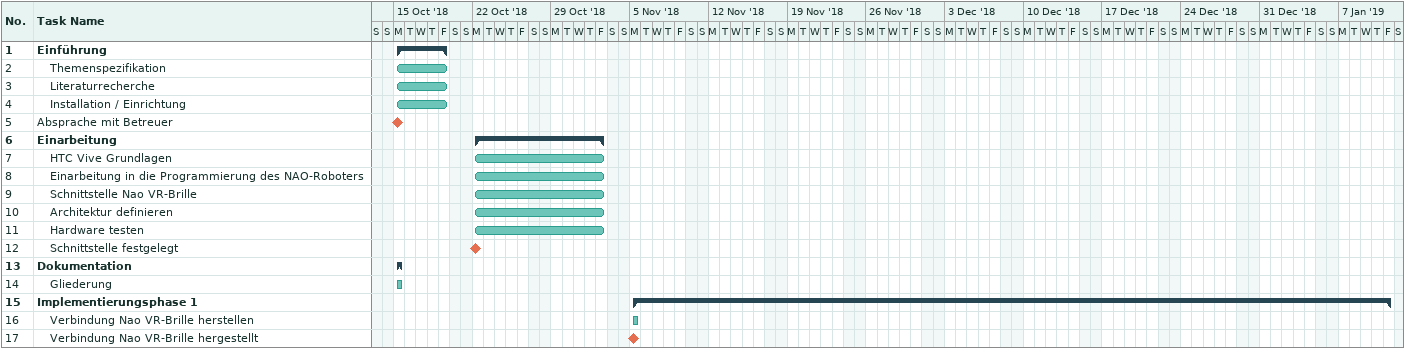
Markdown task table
| ID | Level | Task | Start | Finish |
|---|---|---|---|---|
| 1 | 1 | **Einführung** | 2018-10-15 | 2018-10-19 |
| 2 | 2 | Themenspezifikation | 2018-10-15 | 2018-10-19 |
| 3 | 2 | Literaturrecherche | 2018-10-15 | 2018-10-19 |
| 4 | 2 | Installation / Einrichtung | 2018-10-15 | 2018-10-19 |
| 5 | 1 | Absprache mit Betreuer (milestone) | 2018-10-15 | 2018-10-15 |
| 6 | 1 | **Einarbeitung** | 2018-10-22 | 2018-11-02 |
| 7 | 2 | HTC Vive Grundlagen | 2018-10-22 | 2018-11-02 |
| 8 | 2 | Einarbeitung in die Programmierung des NAO-Roboters | 2018-10-22 | 2018-11-02 |
| 9 | 2 | Schnittstelle Nao VR-Brille | 2018-10-22 | 2018-11-02 |
| 10 | 2 | Architektur definieren | 2018-10-22 | 2018-11-02 |
| 11 | 2 | Hardware testen | 2018-10-22 | 2018-11-02 |
| 12 | 2 | Schnittstelle festgelegt (milestone) | 2018-10-22 | 2018-10-22 |
| 13 | 1 | **Dokumentation** | 2018-10-15 | 2018-10-15 |
| 14 | 2 | Gliederung | 2018-10-15 | 2018-10-15 |
| 15 | 1 | **Implementierungsphase 1** | 2018-11-05 | 2019-01-11 |
| 16 | 2 | Verbindung Nao VR-Brille herstellen | 2018-11-05 | 2018-11-05 |
| 17 | 2 | Verbindung Nao VR-Brille hergestellt (milestone) | 2018-11-05 | 2018-11-05 |
